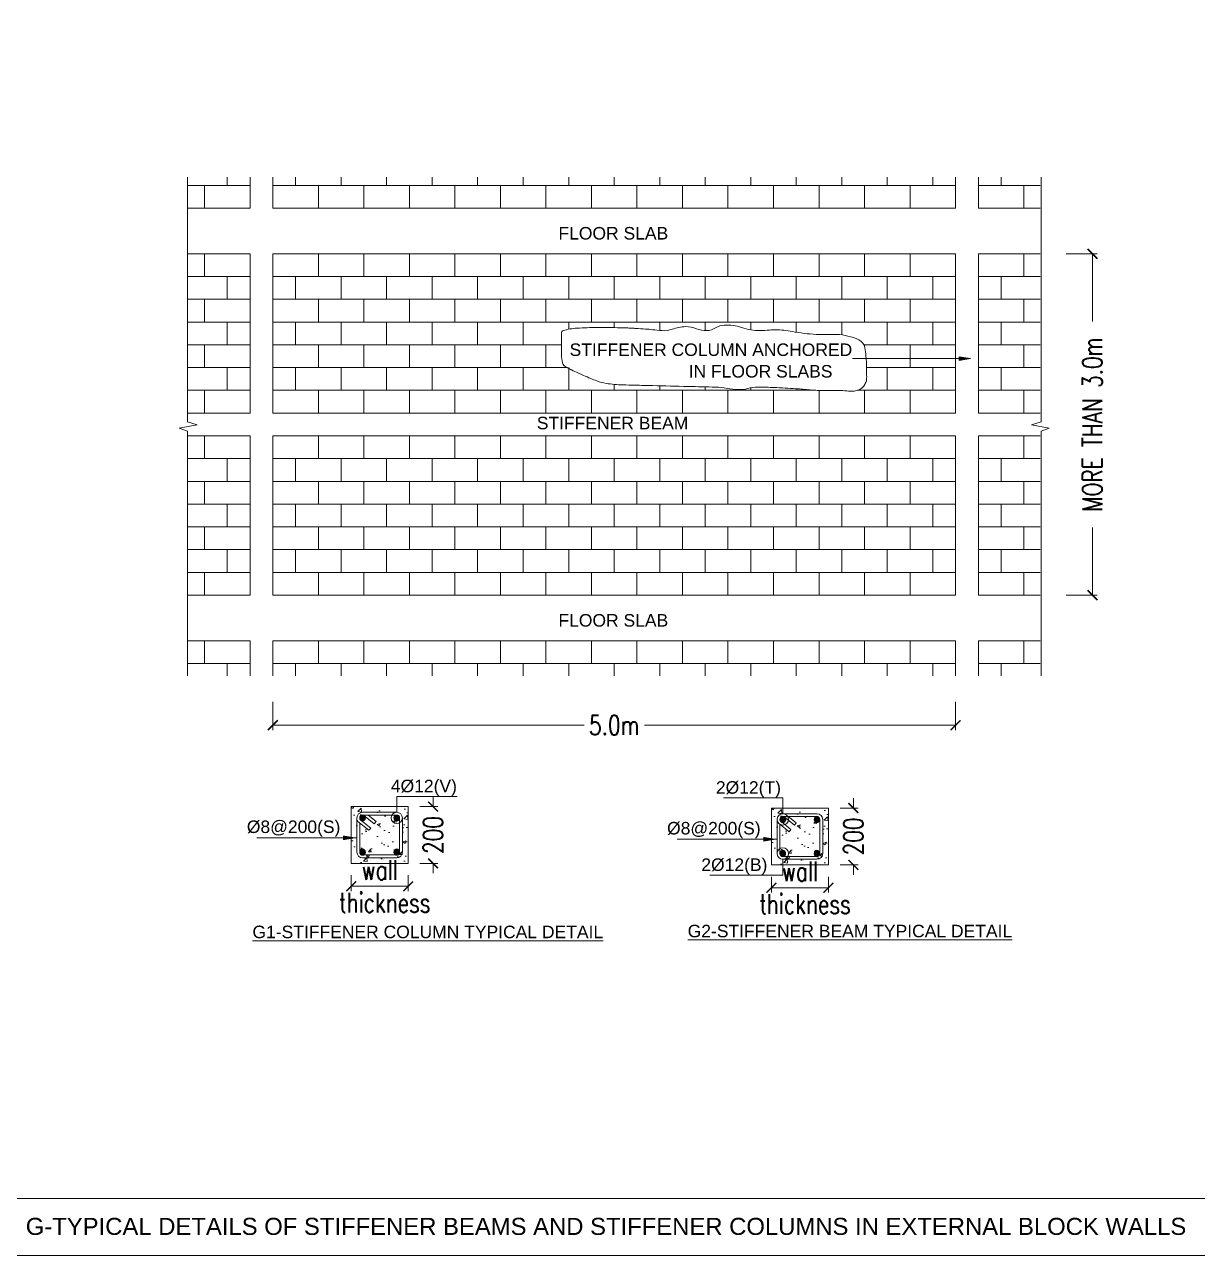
# Model space of a CAD drawing. Extents: x 166525 to 167198, y 178739 to 179747.
# Drawn here: x 166641.6 to 166653.54, y 179564.38 to 179576.91 of the extents above; entities that cross this region are included whole.
import ezdxf
from ezdxf.enums import TextEntityAlignment as Align

# ---------------------------------------------------------------- set-up
doc = ezdxf.new("R2010")
doc.units = 0
doc.header["$MEASUREMENT"] = 0
doc.layers.get('0').update_dxf_attribs({"linetype": 'CONTINUOUS'})
doc.layers.get('DEFPOINTS').update_dxf_attribs({"linetype": 'CONTINUOUS'})
doc.layers.add('BEAM', color=6, linetype='CONTINUOUS', lineweight=13)
doc.layers.add('Steel', color=2, linetype='CONTINUOUS')
doc.styles.add('ARIAL', font='arial.ttf')
doc.styles.add('DIM', font='simplex.shx', dxfattribs={"width": 0.75})
doc.dimstyles.new('MUTASIM', dxfattribs={"dimscale": 0.9995, "dimtxt": 0.2, "dimasz": 0.1, "dimexe": 0.05, "dimexo": 0.12, "dimgap": 0.05, "dimtad": 0, "dimzin": 0, "dimdsep": 46, "dimtxsty": 'DIM', "dimblk": 'ARCHTICK', "dimcen": 0.09, "dimclrd": 35, "dimclre": 33, "dimclrt": 256, "dimazin": 0, "dimtfac": 1, "dimtofl": 0, "dimtmove": 1, "dimatfit": 3, "dimfxl": 0.18, "dimtolj": 1, "dimtzin": 0, "dimlwd": 13, "dimlwe": 9, "dimarcsym": 0})

# ---------------------------------------------------------------- blocks, each defined once
blk = doc.blocks.new('_ARCHTICK')
at = {"color": 0, "linetype": 'ByBlock', "const_width": 0.15}
blk.add_lwpolyline([(-0.5, -0.5), (0.5, 0.5)], dxfattribs=at)
blk = doc.blocks.new('*D710')
at = {"layer": 'BEAM', "color": 33, "lineweight": 9, "transparency": 16777216}
for p, q in [((166644.126, 179570.015), (166644.126, 179569.728)), ((166651.079, 179570.015), (166651.079, 179569.728))]:
    blk.add_line(p, q, dxfattribs=at)
at = {"layer": 'BEAM', "color": 35, "lineweight": 13, "transparency": 16777216}
for p, q in [((166644.126, 179569.778), (166647.296, 179569.778)), ((166651.079, 179569.778), (166647.91, 179569.778))]:
    blk.add_line(p, q, dxfattribs=at)
at = {"layer": 'DEFPOINTS', "color": 0, "transparency": 16777216}
for p in [(166644.126, 179570.135), (166651.079, 179570.135), (166644.126, 179569.778)]:
    blk.add_point(p, dxfattribs=at)
at = {"layer": 'BEAM', "color": 35, "lineweight": 13, "transparency": 16777216, "xscale": 0.09995000000000001, "yscale": 0.09995000000000001, "zscale": 0.09995000000000001, "rotation": 180}
blk.add_blockref('_ARCHTICK', (166644.126, 179569.778), dxfattribs=at)
at = {"layer": 'BEAM', "color": 35, "lineweight": 13, "transparency": 16777216, "xscale": 0.09995000000000001, "yscale": 0.09995000000000001, "zscale": 0.09995000000000001}
blk.add_blockref('_ARCHTICK', (166651.079, 179569.778), dxfattribs=at)
at = {"layer": 'BEAM', "transparency": 16777216, "insert": (166647.603, 179569.778), "char_height": 0.1999, "attachment_point": 5, "style": 'DIM'}
blk.add_mtext('\\A1;5.0m', dxfattribs=at)
blk = doc.blocks.new('*D711')
at = {"layer": 'BEAM', "color": 33, "lineweight": 9, "transparency": 16777216}
for p, q in [((166652.207, 179574.578), (166652.522, 179574.578)), ((166652.207, 179571.102), (166652.522, 179571.102))]:
    blk.add_line(p, q, dxfattribs=at)
at = {"layer": 'BEAM', "color": 35, "lineweight": 13, "transparency": 16777216}
for p, q in [((166652.473, 179574.578), (166652.473, 179573.89)), ((166652.473, 179571.102), (166652.473, 179571.791))]:
    blk.add_line(p, q, dxfattribs=at)
at = {"layer": 'DEFPOINTS', "color": 0, "transparency": 16777216}
for p in [(166652.087, 179574.578), (166652.087, 179571.102), (166652.473, 179571.102)]:
    blk.add_point(p, dxfattribs=at)
at = {"layer": 'BEAM', "color": 35, "lineweight": 13, "transparency": 16777216, "xscale": 0.09995000000000001, "yscale": 0.09995000000000001, "zscale": 0.09995000000000001}
for p, rotation in [((166652.473, 179574.578), 90), ((166652.473, 179571.102), 270)]:
    blk.add_blockref('_ARCHTICK', p, dxfattribs=dict(at, rotation=rotation))
at = {"layer": 'BEAM', "transparency": 16777216, "insert": (166652.473, 179572.84), "char_height": 0.1999, "attachment_point": 5, "rotation": 90, "style": 'DIM'}
blk.add_mtext('\\A1;MORE THAN 3.0m', dxfattribs=at)
blk = doc.blocks.new('*D712')
at = {"layer": 'BEAM', "color": 33, "lineweight": 9, "transparency": 16777216}
for p, q in [((166644.924, 179568.25), (166644.924, 179568.087)), ((166645.504, 179568.25), (166645.504, 179568.087))]:
    blk.add_line(p, q, dxfattribs=at)
at = {"layer": 'BEAM', "color": 35, "lineweight": 13, "transparency": 16777216}
blk.add_line((166644.924, 179568.137), (166645.504, 179568.137), dxfattribs=at)
at = {"layer": 'DEFPOINTS', "color": 0, "transparency": 16777216}
for p in [(166644.924, 179568.37), (166645.504, 179568.37), (166645.504, 179568.137)]:
    blk.add_point(p, dxfattribs=at)
at = {"layer": 'BEAM', "color": 35, "lineweight": 13, "transparency": 16777216, "xscale": 0.09995000000000001, "yscale": 0.09995000000000001, "zscale": 0.09995000000000001, "rotation": 180}
blk.add_blockref('_ARCHTICK', (166644.924, 179568.137), dxfattribs=at)
at = {"layer": 'BEAM', "color": 35, "lineweight": 13, "transparency": 16777216, "xscale": 0.09995000000000001, "yscale": 0.09995000000000001, "zscale": 0.09995000000000001}
blk.add_blockref('_ARCHTICK', (166645.504, 179568.137), dxfattribs=at)
at = {"layer": 'BEAM', "transparency": 16777216, "insert": (166645.214, 179568.137), "char_height": 0.1999, "attachment_point": 5, "style": 'DIM'}
blk.add_mtext('\\A1;wall\\P thickness', dxfattribs=at)
blk = doc.blocks.new('*D713')
at = {"layer": 'BEAM', "color": 35, "lineweight": 13, "transparency": 16777216}
for p, q in [((166645.758, 179568.949), (166645.758, 179569.049)), ((166645.758, 179568.37), (166645.758, 179568.27))]:
    blk.add_line(p, q, dxfattribs=at)
at = {"layer": 'BEAM', "color": 33, "lineweight": 9, "transparency": 16777216}
for p, q in [((166645.624, 179568.949), (166645.808, 179568.949)), ((166645.624, 179568.37), (166645.808, 179568.37))]:
    blk.add_line(p, q, dxfattribs=at)
at = {"layer": 'DEFPOINTS', "color": 0, "transparency": 16777216}
for p in [(166645.504, 179568.949), (166645.504, 179568.37), (166645.758, 179568.37)]:
    blk.add_point(p, dxfattribs=at)
at = {"layer": 'BEAM', "color": 35, "lineweight": 13, "transparency": 16777216, "xscale": 0.09995000000000001, "yscale": 0.09995000000000001, "zscale": 0.09995000000000001}
for p, rotation in [((166645.758, 179568.949), 270), ((166645.758, 179568.37), 90)]:
    blk.add_blockref('_ARCHTICK', p, dxfattribs=dict(at, rotation=rotation))
at = {"layer": 'BEAM', "transparency": 16777216, "insert": (166645.758, 179568.659), "char_height": 0.1999, "attachment_point": 5, "rotation": 90, "style": 'DIM'}
blk.add_mtext('\\A1;200', dxfattribs=at)
blk = doc.blocks.new('*D714')
at = {"layer": 'BEAM', "color": 33, "lineweight": 9, "transparency": 16777216}
for p, q in [((166649.204, 179568.235), (166649.204, 179568.073)), ((166649.784, 179568.235), (166649.784, 179568.073))]:
    blk.add_line(p, q, dxfattribs=at)
at = {"layer": 'BEAM', "color": 35, "lineweight": 13, "transparency": 16777216}
blk.add_line((166649.204, 179568.123), (166649.784, 179568.123), dxfattribs=at)
at = {"layer": 'DEFPOINTS', "color": 0, "transparency": 16777216}
for p in [(166649.204, 179568.355), (166649.784, 179568.355), (166649.784, 179568.123)]:
    blk.add_point(p, dxfattribs=at)
at = {"layer": 'BEAM', "color": 35, "lineweight": 13, "transparency": 16777216, "xscale": 0.09995000000000001, "yscale": 0.09995000000000001, "zscale": 0.09995000000000001, "rotation": 180}
blk.add_blockref('_ARCHTICK', (166649.204, 179568.123), dxfattribs=at)
at = {"layer": 'BEAM', "color": 35, "lineweight": 13, "transparency": 16777216, "xscale": 0.09995000000000001, "yscale": 0.09995000000000001, "zscale": 0.09995000000000001}
blk.add_blockref('_ARCHTICK', (166649.784, 179568.123), dxfattribs=at)
at = {"layer": 'BEAM', "transparency": 16777216, "insert": (166649.494, 179568.123), "char_height": 0.1999, "attachment_point": 5, "style": 'DIM'}
blk.add_mtext('\\A1;wall\\P thickness', dxfattribs=at)
blk = doc.blocks.new('*D715')
at = {"layer": 'BEAM', "color": 33, "lineweight": 9, "transparency": 16777216}
for p, q in [((166649.904, 179568.934), (166650.088, 179568.934)), ((166649.904, 179568.355), (166650.088, 179568.355))]:
    blk.add_line(p, q, dxfattribs=at)
at = {"layer": 'BEAM', "color": 35, "lineweight": 13, "transparency": 16777216}
for p, q in [((166650.038, 179568.934), (166650.038, 179569.034)), ((166650.038, 179568.355), (166650.038, 179568.255))]:
    blk.add_line(p, q, dxfattribs=at)
at = {"layer": 'DEFPOINTS', "color": 0, "transparency": 16777216}
for p in [(166649.784, 179568.934), (166649.784, 179568.355), (166650.038, 179568.355)]:
    blk.add_point(p, dxfattribs=at)
at = {"layer": 'BEAM', "color": 35, "lineweight": 13, "transparency": 16777216, "xscale": 0.09995000000000001, "yscale": 0.09995000000000001, "zscale": 0.09995000000000001}
for p, rotation in [((166650.038, 179568.934), 270), ((166650.038, 179568.355), 90)]:
    blk.add_blockref('_ARCHTICK', p, dxfattribs=dict(at, rotation=rotation))
at = {"layer": 'BEAM', "transparency": 16777216, "insert": (166650.038, 179568.645), "char_height": 0.1999, "attachment_point": 5, "rotation": 90, "style": 'DIM'}
blk.add_mtext('\\A1;200', dxfattribs=at)
blk = doc.blocks.new('B1')
at = {"layer": 'Steel'}
blk.add_hatch(color=256, dxfattribs=at).paths.add_polyline_path([(-0.05, 0, 1), (0.05, 0, 1)], flags=16)
blk.add_circle((0, 0), 0.05, dxfattribs=at)

msp = doc.modelspace()

# ---------------------------------------------------------------- hatches: boundary and pattern name
at = {"layer": 'BEAM'}
h = msp.add_hatch(dxfattribs=at)
h.set_pattern_fill('AR-CONC', color=0, scale=0.002897, style=0)
h.set_pattern_definition([(50, (166507.37352, 179612.27), (0.527809, -0.0461773), [0.05519, -0.6070894]), (355, (166507.3735, 179612.27), (-0.1021023, 0.5535121), [0.044152, -0.4856715]), (100.451, (166507.4175, 179612.26616), (0.4257086, 0.5073323), [0.0469042, -0.5159463]), (46.1842, (166507.3735, 179612.4172), (0.7853458, -0.1218012), [0.082785, -0.910634]), (96.6356, (166507.439, 179612.407), (0.687786, 0.716819), [0.0703563, -0.7739195]), (351.184, (166507.3735, 179612.4172), (0.6877873, 0.716818), [0.066228, -0.7285073]), (21, (166507.4471, 179612.3804), (0.439245, -0.2962745), [0.05519, -0.6070894]), (326, (166507.4471, 179612.3804), (0.1790473, 0.5336128), [0.044152, -0.4856715]), (71.4514, (166507.4837, 179612.3557), (0.618291, 0.2373395), [0.0469042, -0.5159463]), (37.5, (166507.37352, 179612.27), (0.00894802, 0.24496525), [0, -0.4797846, 0, -0.4930302, 0, -0.4875112]), (7.5, (166507.37352, 179612.27), (0.1935839, 0.29023415), [0, -0.2811008, 0, -0.4687466, 0, -0.18580615]), (327.5, (166507.20943, 179612.27), (0.39282087, -0.0165968), [0, -0.1839665, 0, -0.57397544, 0, -0.76162126]), (317.5, (166507.13584, 179612.27), (0.4291465, 0.07366334), [0, -0.2391564, 0, -0.3811786, 0, -0.5408615])])
h.paths.add_polyline_path([(166633.53772, 179584.72725), (166633.53772, 179582.59971), (166633.62177, 179582.5699), (166633.53772, 179582.55402), (166633.53772, 179580.38158), (166635.71043, 179580.38158), (166635.72631, 179580.46563), (166635.75612, 179580.38158), (166637.88339, 179580.38158), (166637.88339, 179582.55402), (166637.79934, 179582.5699), (166637.88339, 179582.59971), (166637.88339, 179584.72725), (166635.75612, 179584.72725), (166635.72631, 179584.6432), (166635.71043, 179584.72725)])
h.paths.add_polyline_path([(166636.43483, 179582.55441, -1), (166634.98628, 179582.55441, -1)], flags=16)
h.paths.add_polyline_path([(166640.85404, 179577.64755), (166640.85404, 179589.92383), (166644.7101, 179589.92383), (166644.7101, 179577.64755)], flags=9)
h.paths.add_polyline_path([(166628.34114, 179577.33186), (166640.61742, 179577.33186), (166640.61742, 179573.4758), (166628.34114, 179573.4758)], flags=9)
h.paths.add_polyline_path([(166628.15715, 179589.01424), (166641.43878, 179589.01424), (166641.43878, 179585.15818), (166628.15715, 179585.15818)], flags=9)
h.paths.add_polyline_path([(166635.28877, 179582.90624), (166636.17599, 179582.90624), (166636.17599, 179583.1041), (166635.28877, 179583.1041)], flags=8)
h = msp.add_hatch(color=0, dxfattribs=at)
h.dxf.hatch_style = 2
h.paths.add_polyline_path([(166651.11606, 179573.52981), (166651.11606, 179573.49122), (166651.23194, 179573.51051)])
h = msp.add_hatch(dxfattribs=at)
h.set_pattern_fill('AR-CONC', color=0, scale=0.001738, style=0)
h.set_pattern_definition([(50, (166484.77688, 179589.70443), (0.3166854, -0.02770637), [0.03311397, -0.36425364]), (355, (166484.77688, 179589.70443), (-0.0612614, 0.3321073), [0.0264912, -0.2914029]), (100.451, (166484.80327, 179589.70212), (0.25542516, 0.3043994), [0.0281425, -0.3095678]), (46.1842, (166484.7769, 179589.79273), (0.4712075, -0.07308075), [0.049671, -0.5463805]), (96.6356, (166484.81615, 179589.78664), (0.4126717, 0.4300914), [0.0422138, -0.4643517]), (351.184, (166484.7769, 179589.79273), (0.4126724, 0.4300907), [0.0397368, -0.4371044]), (21, (166484.82103, 179589.77066), (0.263547, -0.17776468), [0.03311397, -0.36425364]), (326, (166484.82103, 179589.77066), (0.10742837, 0.3201677), [0.0264912, -0.2914029]), (71.4514, (166484.843, 179589.75584), (0.37097463, 0.1424037), [0.0281425, -0.3095678]), (37.5, (166484.77688, 179589.70443), (0.005368814, 0.14697915), [0, -0.28787076, 0, -0.29581811, 0, -0.29250671]), (7.5, (166484.77688, 179589.70443), (0.11615035, 0.17414049), [0, -0.16866048, 0, -0.28124796, 0, -0.1114837]), (327.5, (166484.67842, 179589.70443), (0.23569252, -0.00995808), [0, -0.1103799, 0, -0.34438526, 0, -0.45697275]), (317.5, (166484.63427, 179589.70443), (0.25748792, 0.044198), [0, -0.14349386, 0, -0.22870714, 0, -0.32451688])])
h.paths.add_polyline_path([(166644.92443, 179568.36953), (166645.50385, 179568.36953), (166645.50385, 179568.94895), (166644.92443, 179568.94895)])
h = msp.add_hatch(dxfattribs=at)
h.set_pattern_fill('AR-CONC', color=0, scale=0.001738, style=0)
h.set_pattern_definition([(50, (166489.0566, 179589.68982), (0.3166854, -0.02770637), [0.03311397, -0.36425364]), (355, (166489.0566, 179589.68982), (-0.0612614, 0.3321073), [0.0264912, -0.2914029]), (100.451, (166489.083, 179589.6875), (0.25542516, 0.3043994), [0.0281425, -0.3095678]), (46.1842, (166489.0566, 179589.77813), (0.4712075, -0.07308075), [0.049671, -0.5463805]), (96.6356, (166489.09586, 179589.77204), (0.4126717, 0.4300914), [0.0422138, -0.4643517]), (351.184, (166489.0566, 179589.77813), (0.4126724, 0.4300907), [0.0397368, -0.4371044]), (21, (166489.10075, 179589.75605), (0.263547, -0.17776468), [0.03311397, -0.36425364]), (326, (166489.10075, 179589.75605), (0.10742837, 0.3201677), [0.0264912, -0.2914029]), (71.4514, (166489.1227, 179589.74124), (0.37097463, 0.1424037), [0.0281425, -0.3095678]), (37.5, (166489.0566, 179589.68982), (0.005368814, 0.14697915), [0, -0.28787076, 0, -0.29581811, 0, -0.29250671]), (7.5, (166489.0566, 179589.68982), (0.11615035, 0.17414049), [0, -0.16866048, 0, -0.28124796, 0, -0.1114837]), (327.5, (166488.95814, 179589.68982), (0.23569252, -0.00995808), [0, -0.1103799, 0, -0.34438526, 0, -0.45697275]), (317.5, (166488.91398, 179589.68982), (0.25748792, 0.044198), [0, -0.14349386, 0, -0.22870714, 0, -0.32451688])])
h.paths.add_polyline_path([(166649.20414, 179568.35493), (166649.78356, 179568.35493), (166649.78356, 179568.93435), (166649.20414, 179568.93435)])

# ---------------------------------------------------------------- linework, layer by layer
at = {"layer": 'BEAM', "color": 0}
for p, q in [((166643.66255, 179575.35696), (166643.66255, 179575.27369)), ((166643.89432, 179575.35696), (166643.89432, 179575.04192)), ((166644.12609, 179575.35696), (166644.12609, 179575.04192)), ((166644.35786, 179575.35696), (166644.35786, 179575.27369)), ((166644.82139, 179575.35696), (166644.82139, 179575.27369)), ((166645.28493, 179575.35696), (166645.28493, 179575.27369)), ((166645.74847, 179575.35696), (166645.74847, 179575.27369)), ((166646.21201, 179575.35696), (166646.21201, 179575.27369)), ((166646.67554, 179575.35696), (166646.67554, 179575.27369)), ((166647.13908, 179575.35696), (166647.13908, 179575.27369)), ((166647.60262, 179575.35696), (166647.60262, 179575.27369)), ((166648.06616, 179575.35696), (166648.06616, 179575.27369)), ((166648.52969, 179575.35696), (166648.52969, 179575.27369)), ((166648.99323, 179575.35696), (166648.99323, 179575.27369)), ((166649.45677, 179575.35696), (166649.45677, 179575.27369)), ((166649.92031, 179575.35696), (166649.92031, 179575.27369)), ((166650.38384, 179575.35696), (166650.38384, 179575.27369)), ((166650.84738, 179575.35696), (166650.84738, 179575.27369)), ((166651.07915, 179575.35696), (166651.07915, 179575.04192)), ((166651.31092, 179575.35696), (166651.31092, 179575.04192)), ((166651.54269, 179575.35696), (166651.54269, 179575.27369)), ((166643.89432, 179575.27369), (166643.26315, 179575.27369)), ((166643.43078, 179575.27369), (166643.43078, 179575.04192)), ((166644.12609, 179575.27369), (166651.07915, 179575.27369)), ((166644.58962, 179575.27369), (166644.58962, 179575.04192)), ((166645.05316, 179575.27369), (166645.05316, 179575.04192)), ((166645.5167, 179575.27369), (166645.5167, 179575.04192)), ((166645.98024, 179575.27369), (166645.98024, 179575.04192)), ((166646.44377, 179575.27369), (166646.44377, 179575.04192)), ((166646.90731, 179575.27369), (166646.90731, 179575.04192)), ((166647.37085, 179575.27369), (166647.37085, 179575.04192)), ((166647.83439, 179575.27369), (166647.83439, 179575.04192)), ((166648.29793, 179575.27369), (166648.29793, 179575.04192)), ((166648.76146, 179575.27369), (166648.76146, 179575.04192)), ((166649.225, 179575.27369), (166649.225, 179575.04192)), ((166649.68854, 179575.27369), (166649.68854, 179575.04192)), ((166650.15208, 179575.27369), (166650.15208, 179575.04192)), ((166650.61561, 179575.27369), (166650.61561, 179575.04192)), ((166651.31092, 179575.27369), (166651.94208, 179575.27369)), ((166651.77446, 179575.27369), (166651.77446, 179575.04192)), ((166643.25579, 179575.04192), (166643.89432, 179575.04192)), ((166644.12609, 179575.04192), (166651.07915, 179575.04192)), ((166651.31092, 179575.04192), (166651.94208, 179575.04192)), ((166643.25579, 179574.57839), (166643.89432, 179574.57839)), ((166643.43078, 179574.57839), (166643.43078, 179574.34662)), ((166643.89432, 179574.57839), (166643.89432, 179572.95601)), ((166644.12609, 179574.57839), (166644.12609, 179572.95601)), ((166644.12609, 179574.57839), (166651.07915, 179574.57839)), ((166644.58962, 179574.57839), (166644.58962, 179574.34662)), ((166645.05316, 179574.57839), (166645.05316, 179574.34662)), ((166645.5167, 179574.57839), (166645.5167, 179574.34662)), ((166645.98024, 179574.57839), (166645.98024, 179574.34662)), ((166646.44377, 179574.57839), (166646.44377, 179574.34662)), ((166646.90731, 179574.57839), (166646.90731, 179574.34662)), ((166647.37085, 179574.57839), (166647.37085, 179574.34662)), ((166647.83439, 179574.57839), (166647.83439, 179574.34662)), ((166648.29793, 179574.57839), (166648.29793, 179574.34662)), ((166648.76146, 179574.57839), (166648.76146, 179574.34662)), ((166649.225, 179574.57839), (166649.225, 179574.34662)), ((166649.68854, 179574.57839), (166649.68854, 179574.34662)), ((166650.15208, 179574.57839), (166650.15208, 179574.34662)), ((166650.61561, 179574.57839), (166650.61561, 179574.34662)), ((166651.07915, 179574.57839), (166651.07915, 179572.95601)), ((166651.31092, 179574.57839), (166651.94208, 179574.57839)), ((166651.31092, 179574.57839), (166651.31092, 179572.95601)), ((166651.77446, 179574.57839), (166651.77446, 179574.34662)), ((166643.25579, 179574.34662), (166643.89432, 179574.34662)), ((166643.66255, 179574.34662), (166643.66255, 179574.11485)), ((166644.12609, 179574.34662), (166651.07915, 179574.34662)), ((166644.35786, 179574.34662), (166644.35786, 179574.11485)), ((166644.82139, 179574.34662), (166644.82139, 179574.11485)), ((166645.28493, 179574.34662), (166645.28493, 179574.11485)), ((166645.74847, 179574.34662), (166645.74847, 179574.11485)), ((166646.21201, 179574.34662), (166646.21201, 179574.11485)), ((166646.67554, 179574.34662), (166646.67554, 179574.11485)), ((166647.13908, 179574.34662), (166647.13908, 179574.11485)), ((166647.60262, 179574.34662), (166647.60262, 179574.11485)), ((166648.06616, 179574.34662), (166648.06616, 179574.11485)), ((166648.52969, 179574.34662), (166648.52969, 179574.11485)), ((166648.99323, 179574.34662), (166648.99323, 179574.11485)), ((166649.45677, 179574.34662), (166649.45677, 179574.11485)), ((166649.92031, 179574.34662), (166649.92031, 179574.11485)), ((166650.38384, 179574.34662), (166650.38384, 179574.11485)), ((166650.84738, 179574.34662), (166650.84738, 179574.11485)), ((166651.31092, 179574.34662), (166651.94208, 179574.34662)), ((166651.54269, 179574.34662), (166651.54269, 179574.11485)), ((166643.25579, 179574.11485), (166643.89432, 179574.11485)), ((166643.43078, 179574.11485), (166643.43078, 179573.88308)), ((166644.12609, 179574.11485), (166651.07915, 179574.11485)), ((166644.58962, 179574.11485), (166644.58962, 179573.88308)), ((166645.05316, 179574.11485), (166645.05316, 179573.88308)), ((166645.5167, 179574.11485), (166645.5167, 179573.88308)), ((166645.98024, 179574.11485), (166645.98024, 179573.88308)), ((166646.44377, 179574.11485), (166646.44377, 179573.88308)), ((166646.90731, 179574.11485), (166646.90731, 179573.88308)), ((166647.37085, 179574.11485), (166647.37085, 179573.88308)), ((166647.83439, 179574.11485), (166647.83439, 179573.88308)), ((166648.29793, 179574.11485), (166648.29793, 179573.88308)), ((166648.76146, 179574.11485), (166648.76146, 179573.88308)), ((166649.225, 179574.11485), (166649.225, 179573.88308)), ((166649.68854, 179574.11485), (166649.68854, 179573.88308)), ((166650.15208, 179574.11485), (166650.15208, 179573.88308)), ((166650.61561, 179574.11485), (166650.61561, 179573.88308)), ((166651.31092, 179574.11485), (166651.94208, 179574.11485)), ((166651.77446, 179574.11485), (166651.77446, 179573.88308)), ((166643.25579, 179573.88308), (166643.89432, 179573.88308)), ((166643.66255, 179573.88308), (166643.66255, 179573.65131)), ((166644.12609, 179573.88308), (166651.07915, 179573.88308)), ((166644.35786, 179573.88308), (166644.35786, 179573.65131)), ((166644.82139, 179573.88308), (166644.82139, 179573.65131)), ((166645.28493, 179573.88308), (166645.28493, 179573.65131)), ((166645.74847, 179573.88308), (166645.74847, 179573.65131)), ((166646.21201, 179573.88308), (166646.21201, 179573.65131)), ((166646.67554, 179573.88308), (166646.67554, 179573.65131)), ((166647.13908, 179573.88308), (166647.13908, 179573.80992)), ((166647.60262, 179573.88308), (166647.60262, 179573.82652)), ((166648.06616, 179573.88308), (166648.06616, 179573.7978)), ((166648.52969, 179573.88308), (166648.52969, 179573.79556)), ((166648.99323, 179573.88308), (166648.99323, 179573.80257)), ((166649.45677, 179573.88308), (166649.45677, 179573.77963)), ((166649.92031, 179573.88308), (166649.92031, 179573.7523)), ((166650.38384, 179573.88308), (166650.38384, 179573.65131)), ((166650.84738, 179573.88308), (166650.84738, 179573.65131)), ((166651.31092, 179573.88308), (166651.94208, 179573.88308)), ((166651.54269, 179573.88308), (166651.54269, 179573.65131)), ((166643.25579, 179573.65131), (166643.89432, 179573.65131)), ((166643.43078, 179573.65131), (166643.43078, 179573.41954)), ((166644.12609, 179573.65131), (166647.06469, 179573.65131)), ((166644.58962, 179573.65131), (166644.58962, 179573.41954)), ((166645.05316, 179573.65131), (166645.05316, 179573.41954)), ((166645.5167, 179573.65131), (166645.5167, 179573.41954)), ((166645.98024, 179573.65131), (166645.98024, 179573.41954)), ((166646.44377, 179573.65131), (166646.44377, 179573.41954)), ((166646.90731, 179573.65131), (166646.90731, 179573.41954)), ((166650.14528, 179573.65131), (166651.07915, 179573.65131)), ((166650.15208, 179573.65131), (166650.15208, 179573.63507)), ((166650.61561, 179573.65131), (166650.61561, 179573.41954)), ((166651.31092, 179573.65131), (166651.94208, 179573.65131)), ((166651.77446, 179573.65131), (166651.77446, 179573.41954)), ((166651.11606, 179573.51051), (166650.02796, 179573.51051)), ((166643.25579, 179573.41954), (166643.89432, 179573.41954)), ((166643.66255, 179573.41954), (166643.66255, 179573.18777)), ((166644.12609, 179573.41954), (166647.12172, 179573.41954)), ((166644.35786, 179573.41954), (166644.35786, 179573.18777)), ((166644.82139, 179573.41954), (166644.82139, 179573.18777)), ((166645.28493, 179573.41954), (166645.28493, 179573.18777)), ((166645.74847, 179573.41954), (166645.74847, 179573.18777)), ((166646.21201, 179573.41954), (166646.21201, 179573.18777)), ((166646.67554, 179573.41954), (166646.67554, 179573.18777)), ((166647.13908, 179573.41954), (166647.13908, 179573.18777)), ((166650.17282, 179573.41954), (166651.07915, 179573.41954)), ((166650.38384, 179573.41954), (166650.38384, 179573.18777)), ((166650.84738, 179573.41954), (166650.84738, 179573.18777)), ((166651.31092, 179573.41954), (166651.94208, 179573.41954)), ((166651.54269, 179573.41954), (166651.54269, 179573.18777)), ((166643.25579, 179573.18777), (166643.89432, 179573.18777)), ((166643.43078, 179573.18777), (166643.43078, 179572.95601)), ((166644.12609, 179573.18777), (166649.65557, 179573.18777)), ((166644.58962, 179573.18777), (166644.58962, 179572.95601)), ((166645.05316, 179573.18777), (166645.05316, 179572.95601)), ((166645.5167, 179573.18777), (166645.5167, 179572.95601)), ((166645.98024, 179573.18777), (166645.98024, 179572.95601)), ((166646.44377, 179573.18777), (166646.44377, 179572.95601)), ((166646.90731, 179573.18777), (166646.90731, 179572.95601)), ((166647.37085, 179573.18777), (166647.37085, 179572.95601)), ((166647.60262, 179573.24851), (166647.60262, 179573.18777)), ((166647.83439, 179573.18777), (166647.83439, 179572.95601)), ((166648.06616, 179573.23371), (166648.06616, 179573.18777)), ((166648.29793, 179573.18777), (166648.29793, 179572.95601)), ((166648.52969, 179573.22246), (166648.52969, 179573.18777)), ((166648.76146, 179573.18777), (166648.76146, 179572.95601)), ((166648.99323, 179573.21316), (166648.99323, 179573.18777)), ((166649.225, 179573.18777), (166649.225, 179572.95601)), ((166649.45677, 179573.20371), (166649.45677, 179573.18777)), ((166649.68854, 179573.18777), (166649.68854, 179572.95601)), ((166650.08136, 179573.18777), (166651.07915, 179573.18777)), ((166650.15208, 179573.18777), (166650.15208, 179572.95601)), ((166650.61561, 179573.18777), (166650.61561, 179572.95601)), ((166651.31092, 179573.18777), (166651.94208, 179573.18777)), ((166651.77446, 179573.18777), (166651.77446, 179572.95601)), ((166643.25579, 179572.95601), (166643.89432, 179572.95601)), ((166644.12609, 179572.95601), (166651.07915, 179572.95601)), ((166651.31092, 179572.95601), (166651.94208, 179572.95601)), ((166643.25579, 179572.72424), (166643.89432, 179572.72424)), ((166643.43078, 179572.72424), (166643.43078, 179572.49247)), ((166643.89432, 179572.72424), (166643.89432, 179571.10186)), ((166644.12609, 179572.72424), (166644.12609, 179571.10186)), ((166644.12609, 179572.72424), (166651.07915, 179572.72424)), ((166644.58962, 179572.72424), (166644.58962, 179572.49247)), ((166645.05316, 179572.72424), (166645.05316, 179572.49247)), ((166645.5167, 179572.72424), (166645.5167, 179572.49247)), ((166645.98024, 179572.72424), (166645.98024, 179572.49247)), ((166646.44377, 179572.72424), (166646.44377, 179572.49247)), ((166646.90731, 179572.72424), (166646.90731, 179572.49247)), ((166647.37085, 179572.72424), (166647.37085, 179572.49247)), ((166647.83439, 179572.72424), (166647.83439, 179572.49247)), ((166648.29793, 179572.72424), (166648.29793, 179572.49247)), ((166648.76146, 179572.72424), (166648.76146, 179572.49247)), ((166649.225, 179572.72424), (166649.225, 179572.49247)), ((166649.68854, 179572.72424), (166649.68854, 179572.49247)), ((166650.15208, 179572.72424), (166650.15208, 179572.49247)), ((166650.61561, 179572.72424), (166650.61561, 179572.49247)), ((166651.07915, 179572.72424), (166651.07915, 179571.10186)), ((166651.31092, 179572.72424), (166651.94208, 179572.72424)), ((166651.31092, 179572.72424), (166651.31092, 179571.10186)), ((166651.77446, 179572.72424), (166651.77446, 179572.49247)), ((166643.25579, 179572.49247), (166643.89432, 179572.49247)), ((166643.66255, 179572.49247), (166643.66255, 179572.2607)), ((166644.12609, 179572.49247), (166651.07915, 179572.49247)), ((166644.35786, 179572.49247), (166644.35786, 179572.2607)), ((166644.82139, 179572.49247), (166644.82139, 179572.2607)), ((166645.28493, 179572.49247), (166645.28493, 179572.2607)), ((166645.74847, 179572.49247), (166645.74847, 179572.2607)), ((166646.21201, 179572.49247), (166646.21201, 179572.2607)), ((166646.67554, 179572.49247), (166646.67554, 179572.2607)), ((166647.13908, 179572.49247), (166647.13908, 179572.2607)), ((166647.60262, 179572.49247), (166647.60262, 179572.2607)), ((166648.06616, 179572.49247), (166648.06616, 179572.2607)), ((166648.52969, 179572.49247), (166648.52969, 179572.2607)), ((166648.99323, 179572.49247), (166648.99323, 179572.2607)), ((166649.45677, 179572.49247), (166649.45677, 179572.2607)), ((166649.92031, 179572.49247), (166649.92031, 179572.2607)), ((166650.38384, 179572.49247), (166650.38384, 179572.2607)), ((166650.84738, 179572.49247), (166650.84738, 179572.2607)), ((166651.31092, 179572.49247), (166651.94208, 179572.49247)), ((166651.54269, 179572.49247), (166651.54269, 179572.2607)), ((166643.25579, 179572.2607), (166643.89432, 179572.2607)), ((166643.43078, 179572.2607), (166643.43078, 179572.02893)), ((166644.12609, 179572.2607), (166651.07915, 179572.2607)), ((166644.58962, 179572.2607), (166644.58962, 179572.02893)), ((166645.05316, 179572.2607), (166645.05316, 179572.02893)), ((166645.5167, 179572.2607), (166645.5167, 179572.02893)), ((166645.98024, 179572.2607), (166645.98024, 179572.02893)), ((166646.44377, 179572.2607), (166646.44377, 179572.02893)), ((166646.90731, 179572.2607), (166646.90731, 179572.02893)), ((166647.37085, 179572.2607), (166647.37085, 179572.02893)), ((166647.83439, 179572.2607), (166647.83439, 179572.02893)), ((166648.29793, 179572.2607), (166648.29793, 179572.02893)), ((166648.76146, 179572.2607), (166648.76146, 179572.02893)), ((166649.225, 179572.2607), (166649.225, 179572.02893)), ((166649.68854, 179572.2607), (166649.68854, 179572.02893)), ((166650.15208, 179572.2607), (166650.15208, 179572.02893)), ((166650.61561, 179572.2607), (166650.61561, 179572.02893)), ((166651.31092, 179572.2607), (166651.94208, 179572.2607)), ((166651.77446, 179572.2607), (166651.77446, 179572.02893)), ((166643.25579, 179572.02893), (166643.89432, 179572.02893)), ((166643.66255, 179572.02893), (166643.66255, 179571.79716)), ((166644.12609, 179572.02893), (166651.07915, 179572.02893)), ((166644.35786, 179572.02893), (166644.35786, 179571.79716)), ((166644.82139, 179572.02893), (166644.82139, 179571.79716)), ((166645.28493, 179572.02893), (166645.28493, 179571.79716)), ((166645.74847, 179572.02893), (166645.74847, 179571.79716)), ((166646.21201, 179572.02893), (166646.21201, 179571.79716)), ((166646.67554, 179572.02893), (166646.67554, 179571.79716)), ((166647.13908, 179572.02893), (166647.13908, 179571.79716)), ((166647.60262, 179572.02893), (166647.60262, 179571.79716)), ((166648.06616, 179572.02893), (166648.06616, 179571.79716)), ((166648.52969, 179572.02893), (166648.52969, 179571.79716)), ((166648.99323, 179572.02893), (166648.99323, 179571.79716)), ((166649.45677, 179572.02893), (166649.45677, 179571.79716)), ((166649.92031, 179572.02893), (166649.92031, 179571.79716)), ((166650.38384, 179572.02893), (166650.38384, 179571.79716)), ((166650.84738, 179572.02893), (166650.84738, 179571.79716)), ((166651.31092, 179572.02893), (166651.94208, 179572.02893)), ((166651.54269, 179572.02893), (166651.54269, 179571.79716)), ((166643.25579, 179571.79716), (166643.89432, 179571.79716)), ((166643.43078, 179571.79716), (166643.43078, 179571.56539)), ((166644.12609, 179571.79716), (166651.07915, 179571.79716)), ((166644.58962, 179571.79716), (166644.58962, 179571.56539)), ((166645.05316, 179571.79716), (166645.05316, 179571.56539)), ((166645.5167, 179571.79716), (166645.5167, 179571.56539)), ((166645.98024, 179571.79716), (166645.98024, 179571.56539)), ((166646.44377, 179571.79716), (166646.44377, 179571.56539)), ((166646.90731, 179571.79716), (166646.90731, 179571.56539)), ((166647.37085, 179571.79716), (166647.37085, 179571.56539)), ((166647.83439, 179571.79716), (166647.83439, 179571.56539)), ((166648.29793, 179571.79716), (166648.29793, 179571.56539)), ((166648.76146, 179571.79716), (166648.76146, 179571.56539)), ((166649.225, 179571.79716), (166649.225, 179571.56539)), ((166649.68854, 179571.79716), (166649.68854, 179571.56539)), ((166650.15208, 179571.79716), (166650.15208, 179571.56539)), ((166650.61561, 179571.79716), (166650.61561, 179571.56539)), ((166651.31092, 179571.79716), (166651.94208, 179571.79716)), ((166651.77446, 179571.79716), (166651.77446, 179571.56539)), ((166643.25579, 179571.56539), (166643.89432, 179571.56539)), ((166643.66255, 179571.56539), (166643.66255, 179571.33362)), ((166644.12609, 179571.56539), (166651.07915, 179571.56539)), ((166644.35786, 179571.56539), (166644.35786, 179571.33362)), ((166644.82139, 179571.56539), (166644.82139, 179571.33362)), ((166645.28493, 179571.56539), (166645.28493, 179571.33362)), ((166645.74847, 179571.56539), (166645.74847, 179571.33362)), ((166646.21201, 179571.56539), (166646.21201, 179571.33362)), ((166646.67554, 179571.56539), (166646.67554, 179571.33362)), ((166647.13908, 179571.56539), (166647.13908, 179571.33362)), ((166647.60262, 179571.56539), (166647.60262, 179571.33362)), ((166648.06616, 179571.56539), (166648.06616, 179571.33362)), ((166648.52969, 179571.56539), (166648.52969, 179571.33362)), ((166648.99323, 179571.56539), (166648.99323, 179571.33362)), ((166649.45677, 179571.56539), (166649.45677, 179571.33362)), ((166649.92031, 179571.56539), (166649.92031, 179571.33362)), ((166650.38384, 179571.56539), (166650.38384, 179571.33362)), ((166650.84738, 179571.56539), (166650.84738, 179571.33362)), ((166651.31092, 179571.56539), (166651.94208, 179571.56539)), ((166651.54269, 179571.56539), (166651.54269, 179571.33362)), ((166643.25579, 179571.33362), (166643.89432, 179571.33362)), ((166643.43078, 179571.33362), (166643.43078, 179571.10186)), ((166644.12609, 179571.33362), (166651.07915, 179571.33362)), ((166644.58962, 179571.33362), (166644.58962, 179571.10186)), ((166645.05316, 179571.33362), (166645.05316, 179571.10186)), ((166645.5167, 179571.33362), (166645.5167, 179571.10186)), ((166645.98024, 179571.33362), (166645.98024, 179571.10186)), ((166646.44377, 179571.33362), (166646.44377, 179571.10186)), ((166646.90731, 179571.33362), (166646.90731, 179571.10186)), ((166647.37085, 179571.33362), (166647.37085, 179571.10186)), ((166647.83439, 179571.33362), (166647.83439, 179571.10186)), ((166648.29793, 179571.33362), (166648.29793, 179571.10186)), ((166648.76146, 179571.33362), (166648.76146, 179571.10186)), ((166649.225, 179571.33362), (166649.225, 179571.10186)), ((166649.68854, 179571.33362), (166649.68854, 179571.10186)), ((166650.15208, 179571.33362), (166650.15208, 179571.10186)), ((166650.61561, 179571.33362), (166650.61561, 179571.10186)), ((166651.31092, 179571.33362), (166651.94208, 179571.33362)), ((166651.77446, 179571.33362), (166651.77446, 179571.10186)), ((166643.25579, 179571.10186), (166643.89432, 179571.10186)), ((166644.12609, 179571.10186), (166651.07915, 179571.10186)), ((166651.31092, 179571.10186), (166651.94208, 179571.10186)), ((166643.25579, 179570.63832), (166643.89432, 179570.63832)), ((166643.43078, 179570.63832), (166643.43078, 179570.40655)), ((166643.89432, 179570.63832), (166643.89432, 179570.28)), ((166644.12609, 179570.63832), (166644.12609, 179570.28)), ((166644.12609, 179570.63832), (166651.07915, 179570.63832)), ((166644.58962, 179570.63832), (166644.58962, 179570.40655)), ((166645.05316, 179570.63832), (166645.05316, 179570.40655)), ((166645.5167, 179570.63832), (166645.5167, 179570.40655)), ((166645.98024, 179570.63832), (166645.98024, 179570.40655)), ((166646.44377, 179570.63832), (166646.44377, 179570.40655)), ((166646.90731, 179570.63832), (166646.90731, 179570.40655)), ((166647.37085, 179570.63832), (166647.37085, 179570.40655)), ((166647.83439, 179570.63832), (166647.83439, 179570.40655)), ((166648.29793, 179570.63832), (166648.29793, 179570.40655)), ((166648.76146, 179570.63832), (166648.76146, 179570.40655)), ((166649.225, 179570.63832), (166649.225, 179570.40655)), ((166649.68854, 179570.63832), (166649.68854, 179570.40655)), ((166650.15208, 179570.63832), (166650.15208, 179570.40655)), ((166650.61561, 179570.63832), (166650.61561, 179570.40655)), ((166651.07915, 179570.63832), (166651.07915, 179570.28)), ((166651.31092, 179570.63832), (166651.31092, 179570.28)), ((166651.31092, 179570.63832), (166651.94208, 179570.63832)), ((166651.77446, 179570.63832), (166651.77446, 179570.40655)), ((166643.25579, 179570.40655), (166643.89432, 179570.40655)), ((166643.66255, 179570.40655), (166643.66255, 179570.28)), ((166644.12609, 179570.40655), (166651.07915, 179570.40655)), ((166644.35786, 179570.40655), (166644.35786, 179570.28)), ((166644.82139, 179570.40655), (166644.82139, 179570.28)), ((166645.28493, 179570.40655), (166645.28493, 179570.28)), ((166645.74847, 179570.40655), (166645.74847, 179570.28)), ((166646.21201, 179570.40655), (166646.21201, 179570.28)), ((166646.67554, 179570.40655), (166646.67554, 179570.28)), ((166647.13908, 179570.40655), (166647.13908, 179570.28)), ((166647.60262, 179570.40655), (166647.60262, 179570.28)), ((166648.06616, 179570.40655), (166648.06616, 179570.28)), ((166648.52969, 179570.40655), (166648.52969, 179570.28)), ((166648.99323, 179570.40655), (166648.99323, 179570.28)), ((166649.45677, 179570.40655), (166649.45677, 179570.28)), ((166649.92031, 179570.40655), (166649.92031, 179570.28)), ((166650.38384, 179570.40655), (166650.38384, 179570.28)), ((166650.84738, 179570.40655), (166650.84738, 179570.28)), ((166651.31092, 179570.40655), (166651.94208, 179570.40655)), ((166651.54269, 179570.40655), (166651.54269, 179570.28)), ((166649.32002, 179568.87641), (166649.32002, 179569.03766)), ((166644.98237, 179568.81916), (166644.98237, 179568.83307)), ((166644.98237, 179568.48542), (166644.98237, 179568.81916)), ((166644.99323, 179568.79654), (166645.10457, 179568.70736)), ((166645.0222, 179568.81046), (166645.12268, 179568.72997)), ((166645.04031, 179568.89101), (166645.38796, 179568.89101)), ((166645.04031, 179568.86204), (166645.38796, 179568.86204)), ((166645.04983, 179568.86204), (166645.15924, 179568.77441)), ((166645.09618, 179568.86204), (166645.17735, 179568.79702)), ((166645.17735, 179568.79702), (166645.15924, 179568.77441)), ((166645.41693, 179568.83307), (166645.41693, 179568.48542)), ((166645.44591, 179568.83307), (166645.44591, 179568.48542)), ((166649.26208, 179568.80455), (166649.26208, 179568.81847)), ((166649.26208, 179568.47081), (166649.26208, 179568.80455)), ((166649.30191, 179568.79585), (166649.4024, 179568.71537)), ((166649.32002, 179568.87641), (166649.66768, 179568.87641)), ((166649.32002, 179568.84744), (166649.66768, 179568.84744)), ((166649.32955, 179568.84744), (166649.43895, 179568.75981)), ((166649.37589, 179568.84744), (166649.45706, 179568.78242)), ((166649.69665, 179568.81847), (166649.69665, 179568.47081)), ((166649.72562, 179568.81847), (166649.72562, 179568.47081)), ((166645.01134, 179568.48542), (166645.01134, 179568.78204)), ((166645.12268, 179568.72997), (166645.10457, 179568.70736)), ((166649.27294, 179568.78194), (166649.38429, 179568.69276)), ((166649.29105, 179568.47081), (166649.29105, 179568.76743)), ((166649.4024, 179568.71537), (166649.38429, 179568.69276)), ((166649.45706, 179568.78242), (166649.43895, 179568.75981)), ((166645.38796, 179568.45644), (166645.04031, 179568.45644)), ((166645.38796, 179568.42747), (166645.04031, 179568.42747)), ((166649.66768, 179568.44184), (166649.32002, 179568.44184)), ((166649.66768, 179568.41287), (166649.32002, 179568.41287)), ((166649.32002, 179568.41287), (166649.32002, 179568.25162)), ((166665.54405, 179564.95815), (166629.26001, 179564.95815)), ((166665.54405, 179564.37873), (166629.26001, 179564.37873))]:
    msp.add_line(p, q, dxfattribs=at)
at = {"layer": 'BEAM', "color": 3}
for p, q in [((166645.38796, 179568.89101), (166645.38796, 179569.05226)), ((166645.38796, 179569.05226), (166646.00332, 179569.05226)), ((166649.32002, 179569.03766), (166648.71631, 179569.03766)), ((166644.98237, 179568.63058), (166643.96278, 179568.63058)), ((166649.26208, 179568.61598), (166648.24249, 179568.61598)), ((166649.32002, 179568.25162), (166648.57804, 179568.25162))]:
    msp.add_line(p, q, dxfattribs=at)
at = {"layer": 'BEAM', "color": 0}
for points in [[(166643.25579, 179570.28), (166643.25579, 179572.77155), (166643.17175, 179572.80137), (166643.35385, 179572.83577), (166643.25579, 179572.86558), (166643.25579, 179575.35696)], [(166651.94944, 179570.28), (166651.94944, 179572.77155), (166652.03349, 179572.80137), (166651.85139, 179572.83577), (166651.94944, 179572.86558), (166651.94944, 179575.35696)]]:
    msp.add_lwpolyline(points, dxfattribs=at)
at = {"layer": 'BEAM', "color": 0, "flags": 128}
msp.add_lwpolyline([(166650.15587, 179573.6203, 0.24064292), (166650.09302, 179573.70193, 0.10248338), (166649.86849, 179573.75643, 0.02010004), (166649.74809, 179573.75567, -0.02759041), (166649.66034, 179573.75643, -0.0298234), (166649.41611, 179573.78674, 0.04248625), (166649.24404, 179573.80368, 0.02663242), (166649.18457, 179573.8013, -0.01704981), (166649.09181, 179573.79581, -0.09275215), (166648.89984, 179573.82677, 0.10149849), (166648.72366, 179573.85206, 0.1257139), (166648.6344, 179573.82348, -0.12803759), (166648.54658, 179573.79581, -0.11647384), (166648.44041, 179573.81527, 0.11239122), (166648.33066, 179573.83631, 0.078376), (166648.19241, 179573.80959, -0.10723869), (166648.08988, 179573.79581, -0.00802398), (166647.99331, 179573.80511, 0.01089286), (166647.92212, 179573.81156), (166647.92212, 179573.81156, 0.00069393), (166647.8231, 179573.81821), (166647.8231, 179573.81821, 0.00182465), (166647.78542, 179573.82056, 0.00693304), (166647.74193, 179573.8225, 0.00141781), (166647.52912, 179573.82843, 0.01272713), (166647.42667, 179573.82839, 0.00644873), (166647.22466, 179573.82056, 0.06056528), (166647.08212, 179573.7957, 0.33060593), (166647.06466, 179573.77218), (166647.06469, 179573.77216), (166647.06469, 179573.66757), (166647.06469, 179573.54832), (166647.06466, 179573.5483, 0.07067054), (166647.07631, 179573.46633, 0.16124382), (166647.09728, 179573.43579, 0.03337589), (166647.12352, 179573.41851, 0.02061422), (166647.16874, 179573.39529, 0.00155577), (166647.23746, 179573.36376, 0.00204577), (166647.2899, 179573.34016, 0.00609481), (166647.36391, 179573.30829, 0.00746268), (166647.42504, 179573.28391, 0.05314777), (166647.52139, 179573.25845, 0.03139623), (166647.68912, 179573.24341), (166647.68912, 179573.24341, 0.00019554), (166647.81544, 179573.24009), (166647.81545, 179573.24009, 0.00013867), (166647.99357, 179573.23554), (166647.99357, 179573.23554, 0.00043689), (166648.35622, 179573.22667), (166648.35623, 179573.22667, -0.00056809), (166648.63512, 179573.21979), (166648.63512, 179573.21979, -0.04078349), (166648.75199, 179573.20719, 0.04161313), (166648.86657, 179573.19503, 0.07016121), (166648.96304, 179573.20643, -0.06501188), (166649.06695, 179573.21979, -0.00971247), (166649.23264, 179573.21623, -0.00731934), (166649.45219, 179573.20403, -0.00601345), (166649.59751, 179573.19207, 0.01239103), (166649.66811, 179573.18716, 0.01643898), (166649.73497, 179573.18637, -0.00777771), (166649.87626, 179573.18716, -0.02054291), (166649.95124, 179573.18333, 0.01993681), (166650.02849, 179573.17928, 0.10555378), (166650.09266, 179573.19215, 0.11650404), (166650.14033, 179573.22766, 0.06841698), (166650.16466, 179573.2663, 0.09118064), (166650.17295, 179573.29966, 0.01541881), (166650.17369, 179573.32366, 0.00418234), (166650.17295, 179573.41217, 0.01629746), (166650.16667, 179573.53946, 0.02547585), (166650.15587, 179573.6203)], format="xyb", close=True, dxfattribs=at)
msp.add_lwpolyline([(166651.11606, 179573.52981), (166651.11606, 179573.49122), (166651.23194, 179573.51051)], close=True, dxfattribs=at)
at = {"layer": 'BEAM', "color": 0}
for points in [[(166645.50385, 179568.36953), (166644.92443, 179568.36953), (166644.92443, 179568.94895), (166645.50385, 179568.94895)], [(166649.78356, 179568.35493), (166649.20414, 179568.35493), (166649.20414, 179568.93435), (166649.78356, 179568.93435)]]:
    msp.add_lwpolyline(points, close=True, dxfattribs=at)
for centre in [(166645.38796, 179568.83307), (166649.32002, 179568.81847), (166649.32002, 179568.47081)]:
    msp.add_circle(centre, 0.05794, dxfattribs=at)
for centre, radius, start, end in [((166645.04031, 179568.83307), 0.05794, 90, 180), ((166645.01134, 179568.81916), 0.02897, 180, 231.306657), ((166645.04031, 179568.83307), 0.02897, 90, 180), ((166645.04031, 179568.83307), 0.02897, 180, 231.306657), ((166645.38796, 179568.83307), 0.05794, 0, 90), ((166645.38796, 179568.83307), 0.02897, 0, 90), ((166649.32002, 179568.81847), 0.05794, 90, 180), ((166649.29105, 179568.80455), 0.02897, 180, 231.306657), ((166649.32002, 179568.81847), 0.02897, 90, 180), ((166649.32002, 179568.81847), 0.02897, 180, 231.306657), ((166649.66768, 179568.81847), 0.05794, 0, 90), ((166649.66768, 179568.81847), 0.02897, 0, 90), ((166645.04031, 179568.48542), 0.05794, 180, 270), ((166645.04031, 179568.48542), 0.02897, 180, 270), ((166645.38796, 179568.48542), 0.02897, 270, 0), ((166645.38796, 179568.48542), 0.05794, 270, 0), ((166649.32002, 179568.47081), 0.05794, 180, 270), ((166649.32002, 179568.47081), 0.02897, 180, 270), ((166649.66768, 179568.47081), 0.02897, 270, 0), ((166649.66768, 179568.47081), 0.05794, 270, 0)]:
    msp.add_arc(centre, radius, start, end, dxfattribs=at)
at = {"layer": 'BEAM', "color": 3}
msp.add_solid([(166644.84157, 179568.65405), (166644.84157, 179568.60711), (166644.98237, 179568.63058)], dxfattribs=at)
at = {"layer": 'BEAM', "color": 0}
msp.add_solid([(166649.12128, 179568.63944), (166649.12128, 179568.59251), (166649.26208, 179568.61598)], dxfattribs=at)

# ---------------------------------------------------------------- block references
at = {"layer": 'BEAM', "color": 0, "xscale": -0.5794220055977348, "yscale": 0.5794220055977348, "zscale": 0.5794220056, "rotation": 270}
for p in [(166645.04031, 179568.83307), (166645.38796, 179568.83307), (166649.32002, 179568.81847), (166649.66768, 179568.81847), (166645.04006, 179568.48541), (166645.38771, 179568.48541), (166649.31977, 179568.47081), (166649.66742, 179568.47081)]:
    msp.add_blockref('B1', p, dxfattribs=at)

# ---------------------------------------------------------------- texts
at = {"layer": 'BEAM', "color": 3, "style": 'ARIAL'}
for s, height, p in [('FLOOR SLAB', 0.127473, (166647.59373, 179574.78702)), ('STIFFENER COLUMN ANCHORED ', 0.1274728, (166648.61215, 179573.60111)), ('IN FLOOR SLABS', 0.1274728, (166649.09302, 179573.38162)), ('FLOOR SLAB', 0.127473, (166647.59373, 179570.84544))]:
    msp.add_text(s, height=height, dxfattribs=at).set_placement(p, align=Align.MIDDLE_CENTER)
for s, p in [('STIFFENER BEAM', (166646.81429, 179572.79068)), ('%%UG1-STIFFENER COLUMN TYPICAL DETAIL', (166643.91842, 179567.60884)), ('%%UG2-STIFFENER BEAM TYPICAL DETAIL', (166648.35087, 179567.61773))]:
    msp.add_text(s, height=0.1274728, dxfattribs=at).set_placement(p)
for s, height, p in [('4%%C12(V)', 0.127473, (166646.00092, 179569.0951)), ('2%%C12(T)', 0.127473, (166649.30111, 179569.07992)), ('%%C8@200(S)', 0.1274728, (166644.81409, 179568.67986)), ('%%C8@200(S)', 0.1274728, (166649.0938, 179568.66525)), ('2%%C12(B)', 0.127473, (166649.16284, 179568.29388))]:
    msp.add_text(s, height=height, dxfattribs=at).set_placement(p, align=Align.RIGHT)
at = {"layer": 'BEAM', "color": 2, "style": 'ARIAL'}
msp.add_text('G-TYPICAL DETAILS OF STIFFENER BEAMS AND STIFFENER COLUMNS IN EXTERNAL BLOCK WALLS', height=0.1738266, dxfattribs=at).set_placement((166641.60981, 179564.58707))

# ---------------------------------------------------------------- dimensions: what is measured, and where the dimension line sits
at = {"layer": 'BEAM', "color": 0}
for base, p1, p2, text, picture, middle in [((166652.47252, 179571.10186), (166652.08694, 179574.57839), (166652.08694, 179571.10186), 'MORE THAN 3.0m', '*D711', (166652.47252, 179572.84012)), ((166645.75827, 179568.36953), (166645.50385, 179568.94895), (166645.50385, 179568.36953), '200', '*D713', (166645.75827, 179568.65924)), ((166650.03798, 179568.35493), (166649.78356, 179568.93435), (166649.78356, 179568.35493), '200', '*D715', (166650.03798, 179568.64464))]:
    dim = msp.add_linear_dim(base=base, p1=p1, p2=p2, angle=90, text=text, dimstyle='MUTASIM', dxfattribs=at)
    dim.commit()
    dim.dimension.update_dxf_attribs({"geometry": picture, "text_midpoint": middle})
dim = msp.add_linear_dim(base=(166644.12609, 179569.77842), p1=(166651.07915, 179570.13515), p2=(166644.12609, 179570.13515), text='5.0m', dimstyle='MUTASIM', dxfattribs=at)
dim.commit()
dim.dimension.update_dxf_attribs({"geometry": '*D710', "text_midpoint": (166647.60262, 179569.77842)})
for base, p1, p2, picture, middle in [((166645.50385, 179568.13726), (166644.92443, 179568.36953), (166645.50385, 179568.36953), '*D712', (166645.21414, 179568.13726)), ((166649.78356, 179568.12265), (166649.20414, 179568.35493), (166649.78356, 179568.35493), '*D714', (166649.49385, 179568.12265))]:
    dim = msp.add_linear_dim(base=base, p1=p1, p2=p2, text='wall\\P thickness', dimstyle='MUTASIM', dxfattribs=at)
    dim.commit()
    dim.dimension.update_dxf_attribs({"geometry": picture, "text_midpoint": middle, "dimtype": 160})

doc.saveas('drawing.dxf')
